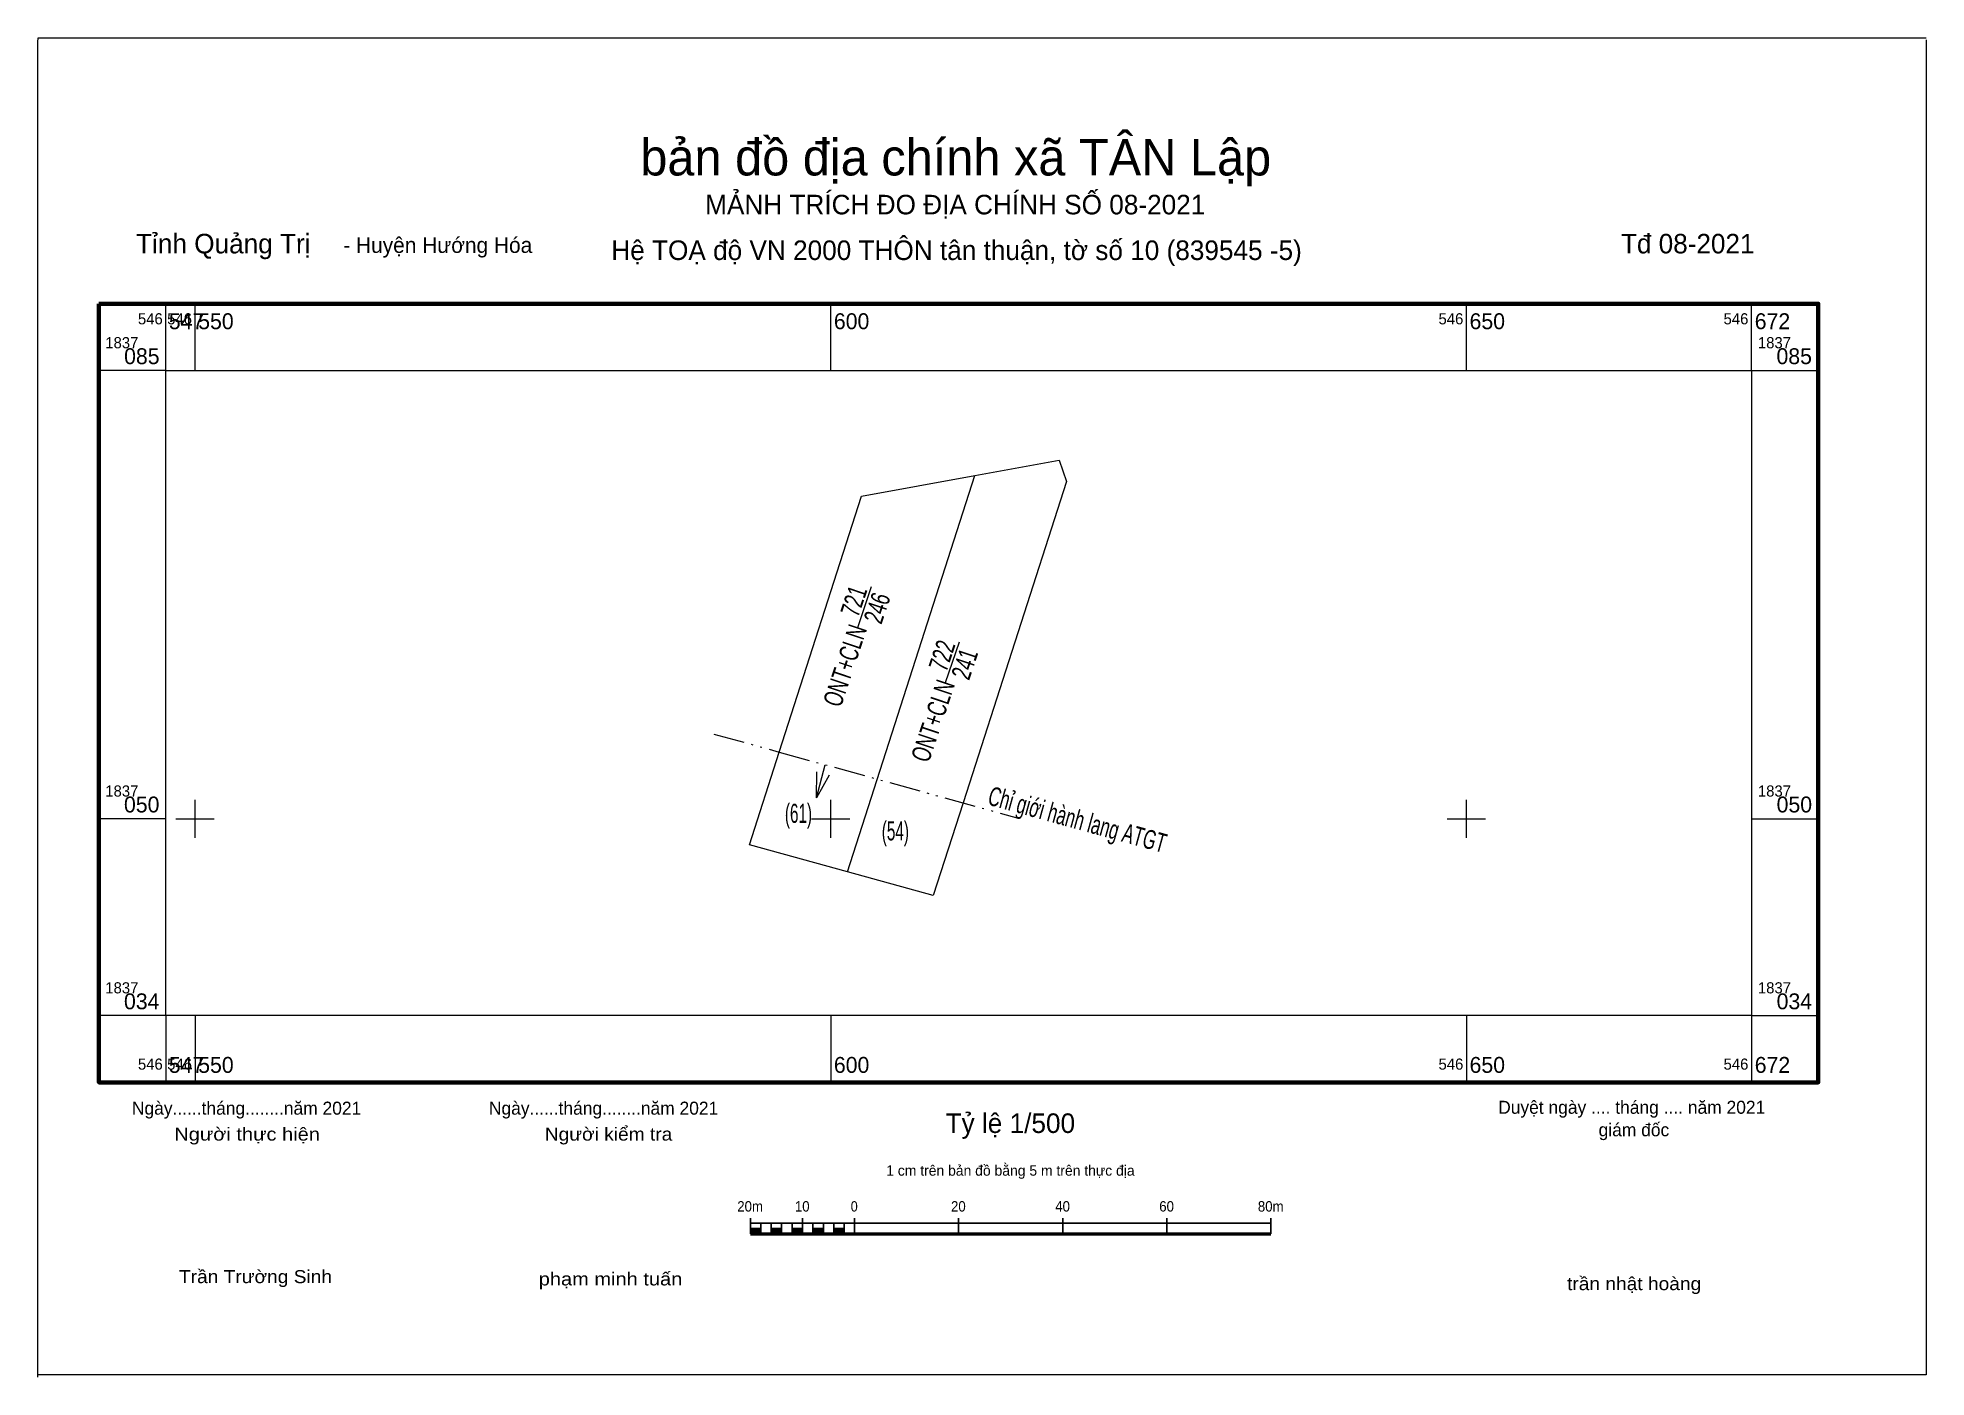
# Model space of a CAD drawing. Header units: metres. Extents: x 546538 to 546686, y 1837006 to 1837111.
import ezdxf
from ezdxf.enums import TextEntityAlignment as Align

# ---------------------------------------------------------------- set-up
doc = ezdxf.new("R2010")
doc.units = ezdxf.units.M
doc.header["$LTSCALE"] = 0.49
doc.linetypes.add('DASH_DOUBLE_DOT', pattern=[9.2, 5, -1.2, 0.3, -1.2, 0.3, -1.2])
for name, color, linetype, lineweight in [('1', 7, 'DASH_DOUBLE_DOT', 13), ('10', 7, 'Continuous', 13), ('13', 7, 'Continuous', 13), ('2', 7, 'Continuous', 25), ('28', 7, 'Continuous', 13), ('63', 7, 'Continuous', 13)]:
    doc.layers.add(name, color=color, linetype=linetype, lineweight=lineweight)
doc.layers.add('4', color=7, linetype='Continuous')
doc.layers.add('5', color=7, linetype='Continuous')

msp = doc.modelspace()

# ---------------------------------------------------------------- hatches: boundary and pattern name
at = {"layer": '2'}
for points in [[(546593.68, 1837017.37), (546594.5, 1837017.37), (546594.5, 1837017.78), (546593.68, 1837017.78)], [(546595.32, 1837017.37), (546596.14, 1837017.37), (546596.14, 1837017.78), (546595.32, 1837017.78)], [(546596.96, 1837017.37), (546597.78, 1837017.37), (546597.78, 1837017.78), (546596.96, 1837017.78)], [(546598.6, 1837017.37), (546599.42, 1837017.37), (546599.42, 1837017.78), (546598.6, 1837017.78)], [(546600.24, 1837017.37), (546601.05, 1837017.37), (546601.05, 1837017.78), (546600.24, 1837017.78)]]:
    msp.add_hatch(color=256, dxfattribs=at).paths.add_polyline_path(points)

# ---------------------------------------------------------------- linework, layer by layer
at = {"layer": '1'}
for p, q in [((546590.81, 1837056.67), (546595.95, 1837055.25)), ((546595.95, 1837055.25), (546614.75, 1837050.06))]:
    msp.add_line(p, q, dxfattribs=at)
at = {"layer": '10'}
msp.add_lwpolyline([(546611.34, 1837076.99), (546617.98, 1837078.2), (546618.55, 1837076.52), (546610.42, 1837051.26), (546608.07, 1837043.97), (546601.31, 1837045.83)], close=True, dxfattribs=at)
msp.add_lwpolyline([(546601.31, 1837045.83), (546593.6, 1837047.96), (546595.95, 1837055.25), (546602.42, 1837075.37), (546611.34, 1837076.99)], dxfattribs=at)
at = {"layer": '13'}
for p, q in [((546602.13, 1837065.05), (546603.2, 1837068.27)), ((546609.04, 1837060.71), (546610.12, 1837063.92))]:
    msp.add_line(p, q, dxfattribs=at)
at = {"layer": '2', "lineweight": 13}
for p, q in [((546537.67, 1837111.43), (546686.17, 1837111.43)), ((546686.17, 1837111.27), (546686.17, 1837006.27)), ((546686.17, 1837006.26), (546537.67, 1837006.26))]:
    msp.add_line(p, q, dxfattribs=at)
at = {"layer": '2'}
for p, q in [((546593.68, 1837017.37), (546593.68, 1837018.6)), ((546593.68, 1837018.19), (546634.63, 1837018.19)), ((546594.5, 1837017.37), (546594.5, 1837018.19)), ((546595.32, 1837017.37), (546595.32, 1837018.19)), ((546596.14, 1837017.37), (546596.14, 1837018.19)), ((546596.96, 1837017.37), (546596.96, 1837018.19)), ((546597.78, 1837017.37), (546597.78, 1837018.6)), ((546598.6, 1837017.37), (546598.6, 1837018.19)), ((546599.42, 1837017.37), (546599.42, 1837018.19)), ((546600.24, 1837017.37), (546600.24, 1837018.19)), ((546601.05, 1837017.37), (546601.05, 1837018.19)), ((546601.87, 1837017.37), (546601.87, 1837018.6)), ((546610.06, 1837017.37), (546610.06, 1837018.6)), ((546618.25, 1837017.37), (546618.25, 1837018.6)), ((546626.44, 1837017.37), (546626.44, 1837018.6)), ((546634.63, 1837017.37), (546634.63, 1837018.6))]:
    msp.add_line(p, q, dxfattribs=at)
at = {"layer": '2', "lineweight": 53}
msp.add_line((546593.68, 1837017.37), (546634.63, 1837017.37), dxfattribs=at)
at = {"layer": '2', "lineweight": 13}
msp.add_lwpolyline([(546537.63, 1837006.08), (546537.63, 1837111.08), (546537.67, 1837111.43)], dxfattribs=at)
for points in [[(546593.68, 1837017.37), (546594.5, 1837017.37), (546594.5, 1837017.78), (546593.68, 1837017.78)], [(546595.32, 1837017.37), (546596.14, 1837017.37), (546596.14, 1837017.78), (546595.32, 1837017.78)], [(546596.96, 1837017.37), (546597.78, 1837017.37), (546597.78, 1837017.78), (546596.96, 1837017.78)], [(546598.6, 1837017.37), (546599.42, 1837017.37), (546599.42, 1837017.78), (546598.6, 1837017.78)], [(546600.24, 1837017.37), (546601.05, 1837017.37), (546601.05, 1837017.78), (546600.24, 1837017.78)]]:
    msp.add_lwpolyline(points, close=True, dxfattribs=at)
at = {"layer": '28'}
msp.add_line((546598.88, 1837051.64), (546599.57, 1837054.25), dxfattribs=at)
msp.add_lwpolyline([(546599.87, 1837053.44), (546598.88, 1837051.64), (546598.9, 1837053.7)], dxfattribs=at)
at = {"layer": '63'}
for p, q in [((546547.69, 1837085.26), (546547.69, 1837090.51)), ((546550, 1837085.26), (546550, 1837090.51)), ((546600, 1837085.26), (546600, 1837090.51)), ((546650, 1837085.26), (546650, 1837090.51)), ((546672.43, 1837085.26), (546672.43, 1837090.51)), ((546547.69, 1837085.26), (546542.44, 1837085.26)), ((546672.43, 1837085.26), (546677.68, 1837085.26)), ((546550, 1837048.5), (546550, 1837051.5)), ((546600, 1837048.5), (546600, 1837051.5)), ((546650, 1837048.5), (546650, 1837051.5)), ((546547.69, 1837050), (546542.44, 1837050)), ((546548.5, 1837050), (546551.5, 1837050)), ((546598.5, 1837050), (546601.5, 1837050)), ((546648.5, 1837050), (546651.5, 1837050)), ((546672.43, 1837050), (546677.68, 1837050)), ((546547.69, 1837034.52), (546542.44, 1837034.52)), ((546547.69, 1837034.52), (546547.69, 1837029.27)), ((546550, 1837034.52), (546550, 1837029.27)), ((546600, 1837034.52), (546600, 1837029.27)), ((546650, 1837034.52), (546650, 1837029.27)), ((546672.43, 1837034.52), (546672.43, 1837029.27)), ((546672.43, 1837034.52), (546677.68, 1837034.52))]:
    msp.add_line(p, q, dxfattribs=at)
at = {"layer": '63', "lineweight": 70}
msp.add_lwpolyline([(546542.44, 1837090.51), (546677.68, 1837090.51), (546677.68, 1837029.27), (546542.44, 1837029.27)], close=True, dxfattribs=at)
at = {"layer": '63'}
msp.add_lwpolyline([(546547.69, 1837085.26), (546672.43, 1837085.26), (546672.43, 1837034.52), (546547.69, 1837034.52)], close=True, dxfattribs=at)

# ---------------------------------------------------------------- texts
at = {"layer": '13', "width": 0.7}
for s, p in [('721', (546602.5291, 1837066.8918)), ('722', (546609.4658, 1837062.6018))]:
    msp.add_text(s, height=1.5, rotation=71.479, dxfattribs=at).set_placement(p, align=Align.CENTER)
at = {"layer": '2'}
for s, height, p in [('bản đồ địa chính xã TÂN Lập', 2.865, (546609.835, 1837100.6)), ('MẢNH TRÍCH ĐO ĐỊA CHÍNH SỐ 08-2021', 1.539, (546609.795, 1837097.54)), ('Hệ TOẠ độ VN 2000 THÔN tân thuận, tờ số 10 (839545 -5)', 1.539, (546609.9, 1837093.95)), ('Ngày......tháng........năm 2021', 1.024, (546554.055, 1837026.73)), ('Ngày......tháng........năm 2021', 1.024, (546582.135, 1837026.73)), ('Tỷ lệ 1/500', 1.54, (546614.13, 1837025.29)), ('Duyệt ngày .... tháng .... năm 2021', 1.024, (546663.005, 1837026.8)), ('giám đốc', 1.024, (546663.18, 1837025.03)), ('1 cm trên bản đồ bằng 5 m trên thực địa', 0.8188, (546614.135, 1837021.93))]:
    msp.add_text(s, height=height, dxfattribs=at).set_placement(p, align=Align.CENTER)
for s, height, p in [('Tỉnh Quảng Trị ', 1.539, (546545.36, 1837094.47)), ('- Huyện Hướng Hóa', 1.228, (546561.66, 1837094.51))]:
    msp.add_text(s, height=height, dxfattribs=at).set_placement(p)
msp.add_text(' Tđ 08-2021', height=1.535, dxfattribs=at).set_placement((546672.66, 1837094.47), align=Align.RIGHT)
at = {"layer": '2', "width": 0.7}
for p in [(546602.878, 1837064.9435), (546609.798, 1837060.5935)]:
    msp.add_text('ONT+CLN', height=1.5, rotation=71.479, dxfattribs=at).set_placement(p, align=Align.RIGHT)
at = {"layer": '2'}
for s, height, width, p in [('Người thực hiện', 1.024, 1.15, (546554.095, 1837024.69)), ('Người kiểm tra', 1.024, 1.1, (546582.525, 1837024.69)), ('20m', 0.8188, 0.95, (546593.66, 1837019.11)), ('10', 0.8188, 0.95, (546597.76, 1837019.11)), ('0', 0.8188, 0.9, (546601.85, 1837019.11)), ('20', 0.8188, 0.95, (546610.04, 1837019.11)), ('40', 0.8188, 0.95, (546618.24, 1837019.11)), ('60', 0.8188, 0.95, (546626.42, 1837019.11)), ('80m', 0.8188, 0.95, (546634.61, 1837019.11)), ('Trần Trường Sinh', 1.024, 1.1, (546554.755, 1837013.48)), ('phạm minh tuấn', 1.024, 1.15, (546582.68, 1837013.3)), ('trần nhật hoàng', 1.024, 1.1, (546663.195, 1837012.93))]:
    msp.add_text(s, height=height, dxfattribs=dict(at, width=width)).set_placement(p, align=Align.CENTER)
at = {"layer": '4', "width": 0.7}
for s, p in [('246', (546604.3558, 1837066.3418)), ('241', (546611.2491, 1837061.9418))]:
    msp.add_text(s, height=1.5, rotation=71.479, dxfattribs=at).set_placement(p, align=Align.CENTER)
at = {"layer": '4', "width": 0.6}
for s, p in [('(61)', (546597.465, 1837049.68)), ('(54)', (546605.085, 1837048.3))]:
    msp.add_text(s, height=1.5, dxfattribs=at).set_placement(p, align=Align.CENTER)
at = {"layer": '5', "width": 0.65}
msp.add_text('Chỉ giới hành lang ATGT', height=1.5, rotation=344.584, dxfattribs=at).set_placement((546619.2106, 1837049.2234), align=Align.CENTER)
at = {"layer": '63'}
for s, height, p in [('546', 0.875, (546547.46, 1837088.89)), ('546', 0.875, (546549.76, 1837088.89)), ('546', 0.875, (546649.76, 1837088.89)), ('546', 0.875, (546672.18, 1837088.89)), ('085', 1.25, (546547.21, 1837085.76)), ('085', 1.25, (546677.18, 1837085.76)), ('050', 1.25, (546547.2, 1837050.5)), ('050', 1.25, (546677.19, 1837050.5)), ('034', 1.25, (546547.2, 1837035.02)), ('034', 1.25, (546677.19, 1837035.02)), ('546', 0.875, (546547.46, 1837030.27)), ('546', 0.875, (546549.76, 1837030.27)), ('546', 0.875, (546649.76, 1837030.27)), ('546', 0.875, (546672.18, 1837030.27))]:
    msp.add_text(s, height=height, dxfattribs=at).set_placement(p, align=Align.RIGHT)
for s, height, p in [('547', 1.25, (546547.94, 1837088.51)), ('550', 1.25, (546550.25, 1837088.51)), ('600', 1.25, (546600.25, 1837088.51)), ('650', 1.25, (546650.25, 1837088.51)), ('672', 1.25, (546672.68, 1837088.51)), ('1837', 0.875, (546542.94, 1837087.01)), ('1837', 0.875, (546672.93, 1837087.01)), ('1837', 0.875, (546542.94, 1837051.75)), ('1837', 0.875, (546672.93, 1837051.75)), ('1837', 0.875, (546542.94, 1837036.27)), ('1837', 0.875, (546672.93, 1837036.27)), ('547', 1.25, (546547.94, 1837030.02)), ('550', 1.25, (546550.25, 1837030.02)), ('600', 1.25, (546600.25, 1837030.02)), ('650', 1.25, (546650.25, 1837030.02)), ('672', 1.25, (546672.68, 1837030.02))]:
    msp.add_text(s, height=height, dxfattribs=at).set_placement(p)

doc.saveas('drawing.dxf')
